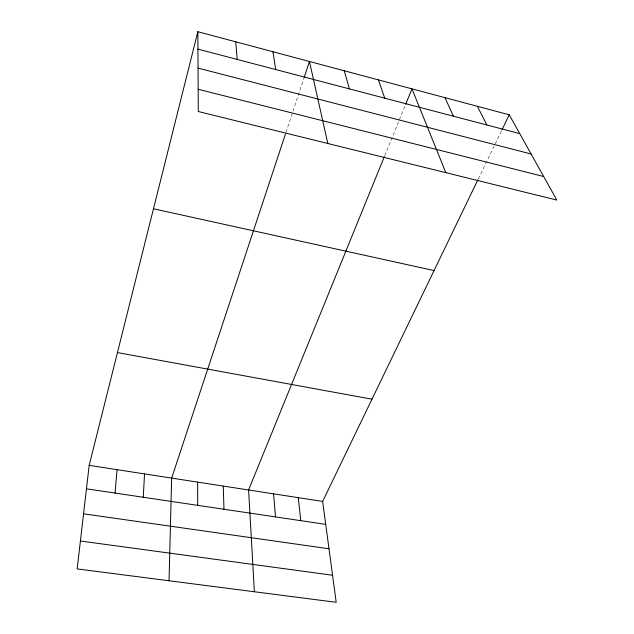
<?xml version="1.0" encoding="UTF-8"?>
<svg xmlns="http://www.w3.org/2000/svg" width="634" height="634" viewBox="0 0 634 634"><rect width="100%" height="100%" fill="white"/><g stroke="black" fill="none" stroke-linecap="round" stroke-linejoin="round"><path stroke-width="0.48" stroke-dasharray="3.17 2.38" d="M286.013 132.324L303.9 78.251M384.759 155.671L405.269 105.299M478.337 178.836L501.637 130.556"/><path stroke-width="0.95" d="M169.04 580.752L171.655 478.107L285.395 134.186M143.252 497.254L144.536 473.915M115.055 493.062L117.052 469.667M197.848 31.7L198.283 111.505L556.834 200.075L509.237 114.809L197.848 31.7L89.188 465.364L77.166 568.912L336.186 602.3L322.643 501.423L477.909 179.715M304.209 77.324L309.44 61.482L327.841 143.514M384.378 156.59L248.591 489.987L254.385 591.752M405.641 104.38L411.973 88.847L445.821 172.654M502.057 129.685L509.237 114.809M80.407 541.008L332.557 575.244M83.561 513.817L329.006 548.782M86.47 488.814L325.725 524.381M89.188 465.364L322.643 501.423M117.448 352.575L371.984 399.19M153.476 208.784L434.06 270.583M198.157 89.259L543.687 176.521M198.046 68.115L531.11 153.991M197.943 49.127L519.737 133.615M477.37 106.306L486.896 124.993M444.957 97.652L453.461 116.22M378.403 79.892L384.751 98.175M344.23 70.77L349.445 88.911M272.937 51.742L275.711 69.55M298.273 497.658L300.778 520.673M273.587 493.846L275.505 516.916M235.745 41.82L237.203 59.438M223.271 486.072L223.968 509.253M197.626 482.117L197.689 505.346"/></g></svg>
